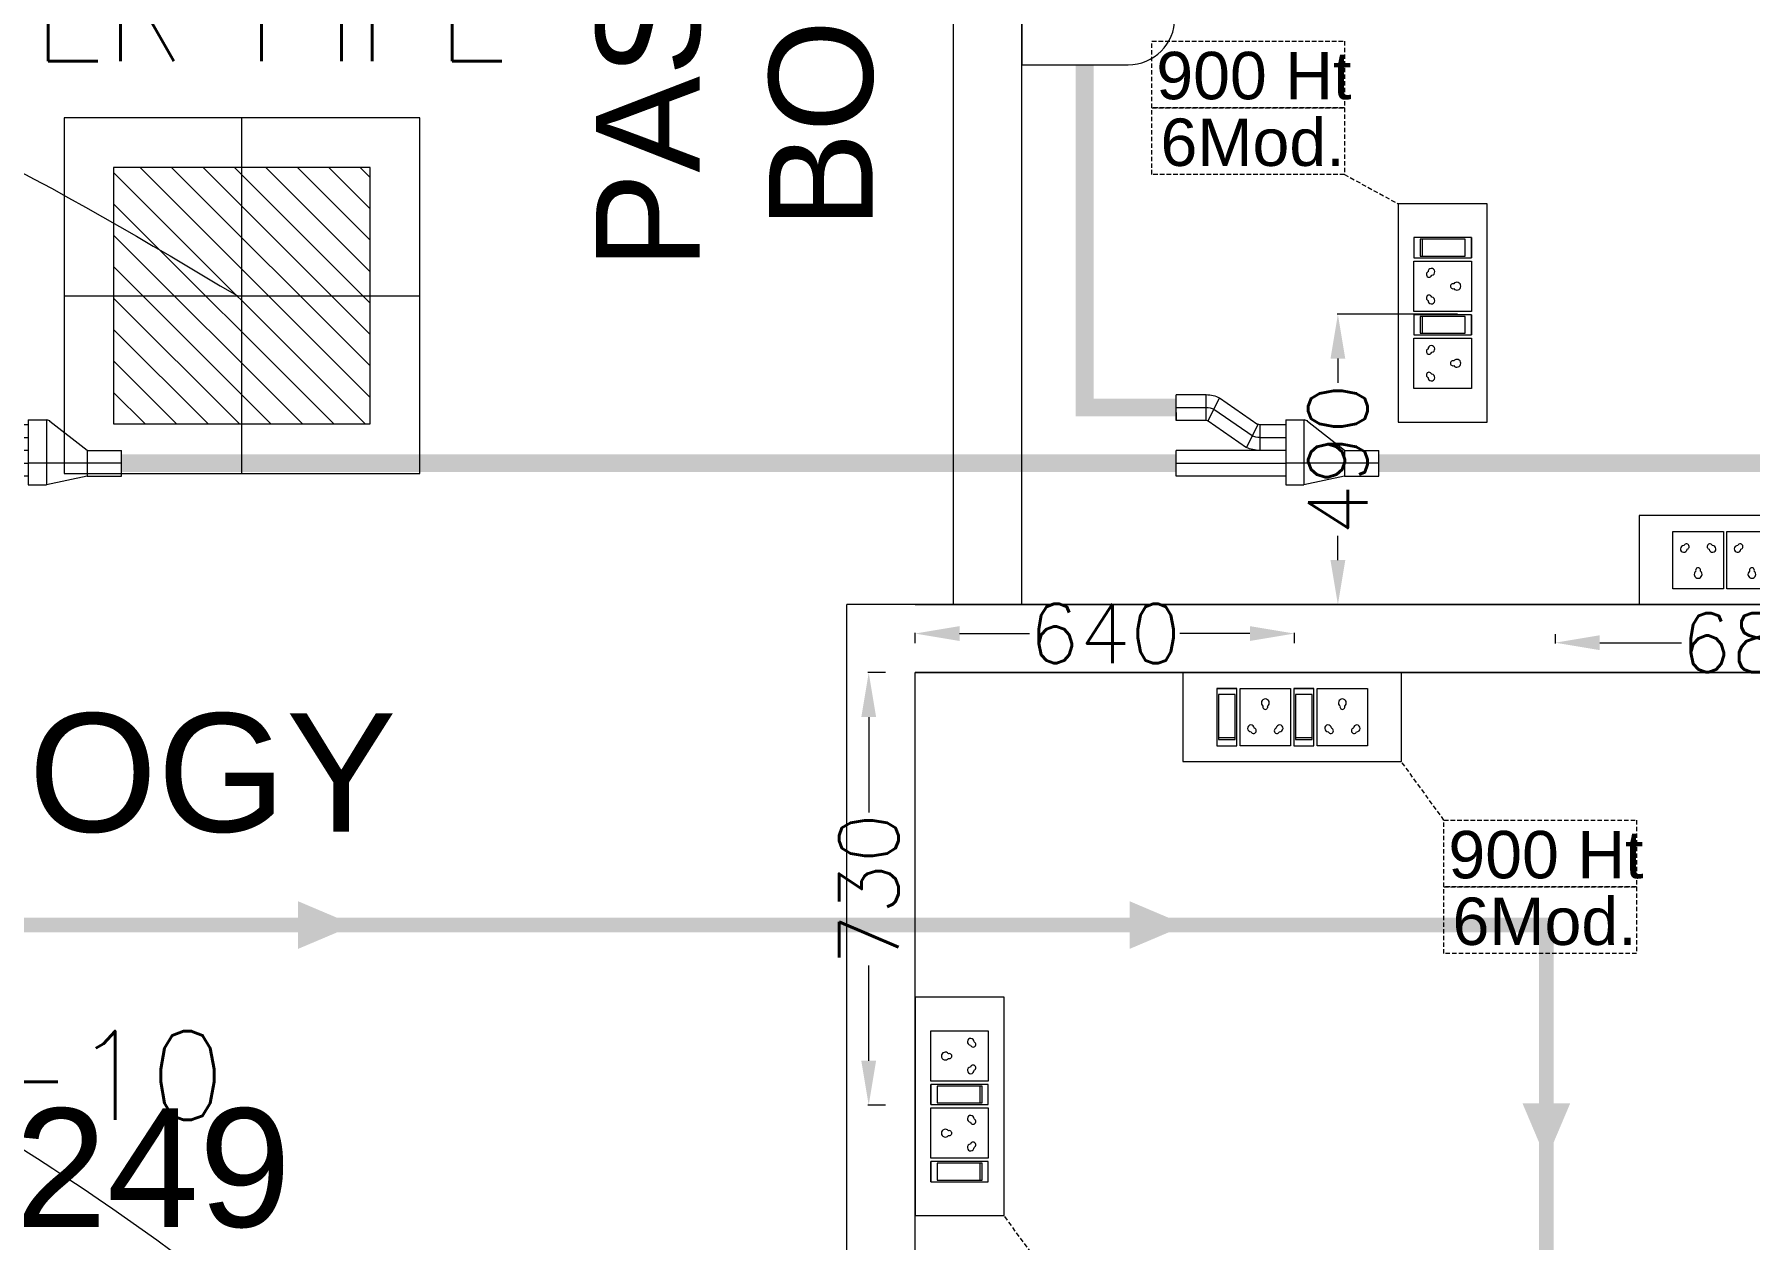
# Model space of a CAD drawing. Extents: x 3505867 to 4040009, y -660366 to -590408.
# Drawn here: x 3517798 to 3520692, y -600895 to -598861 of the extents above; entities that cross this region are included whole.
import ezdxf

# ---------------------------------------------------------------- set-up
doc = ezdxf.new("R2010")
doc.units = 0
doc.header["$LTSCALE"] = 6
doc.header["$MEASUREMENT"] = 0
for name, pattern in [('1', [0]), ('CONTINU', [0]), ('DASHED2', [0.375, 0.25, -0.125])]:
    doc.linetypes.add(name, pattern=pattern)
doc.layers.get('0').update_dxf_attribs({"linetype": 'CONTINUOUS', "lineweight": 0})
doc.layers.get('Defpoints').update_dxf_attribs({"linetype": 'CONTINUOUS', "lineweight": 0})
for name, color, linetype, lineweight in [('1Y-JOINT', 1, 'CONTINUOUS', 0), ('AC CKT-8', 110, 'CONTINUOUS', 0), ('DIM', 7, 'CONTINUOUS', 0), ('ELE 36W LED LIGHT', 6, 'CONTINUOUS', 0), ('ELE- DBS', 1, 'CONTINUOUS', 0), ('ELE-2NOS OF 6-16 RAW POWER SOCKET', 1, 'CONTINUOUS', 0), ('ELE-36W LED LIGHT', 210, 'CONTINUOUS', 0), ('ELE-3NOS 6-16A POWER SOCKET', 5, 'CONTINUOUS', 0), ('ELE-CABLE TRAY', 31, 'CONTINUOUS', 0), ('ELE. DB', 1, 'CONTINUOUS', 0), ('FA-FIRE TEXT', 7, 'CONTINUOUS', 0), ('HTL-COPPER PIPE', 6, 'CONTINUOUS', 0), ('HVAC_HI_WALL_1TR', 1, 'CONTINUOUS', 0), ('LV.CC CEMARA', 66, 'CONTINUOUS', 0), ('M HVAC HIGH WALL UNIT', 3, 'CONTINUOUS', 0), ('M-VRF- CKT', 5, 'CONTINUOUS', 0), ('MEP_HVAC_VRF_COPPER_PIPE', 6, 'CONTINUOUS', 0), ('PHE-SP', 1, 'CONTINUOUS', 0), ('PL-SOFT  WATER SUPPLY PIPE', 162, 'CONTINUOUS', 0), ('TEXT', 5, 'CONTINUOUS', 0), ('vrf', 6, 'CONTINUOUS', 0), ('WALL', 10, 'CONTINUOUS', 0)]:
    doc.layers.add(name, color=color, linetype=linetype, lineweight=lineweight)
doc.layers.add('CFT_LOOPING', color=7, linetype='1', lineweight=0, true_color=0xd6d600)
doc.layers.add('ELE-LIGHTING WIRING', color=7, linetype='CONTINUOUS', lineweight=0, true_color=0x63d7b6)
doc.layers.add('FA-LOOPING', color=200, linetype='CONTINUOUS')
doc.styles.add('ARIAL', font='arial.ttf')
doc.styles.add('ROMANS', font='romans.shx')
doc.styles.get("Standard").update_dxf_attribs({"font": 'SIMPLEX'})
doc.dimstyles.new('AEPL1', dxfattribs={"dimtxt": 100, "dimasz": 75, "dimexe": 1.25, "dimexo": 50, "dimtad": 0, "dimdec": 0, "dimtxsty": 'ROMANS', "dimcen": 2.5, "dimclrd": 7, "dimclre": 7, "dimadec": 0, "dimazin": 0, "dimtfac": 1, "dimtdec": 0, "dimtmove": 0, "dimatfit": 3, "dimfxl": 1, "dimlwd": 0, "dimlwe": 0, "dimarcsym": 0})

# ---------------------------------------------------------------- blocks, each defined once
blk = doc.blocks.new('CIVIL IVF')
at = {"layer": 'WALL', "color": 8, "linetype": 'ByBlock'}
for p, q in [((-24445, 14115.2, -101230.8), (-24445, 15099.2, -101230.8)), ((-24330, 14115.2), (-24330, 15099.2)), ((-22179.1, 14115.2), (-24625, 14115.2)), ((-24625, 11450.2), (-24625, 14115.2)), ((-22380, 14000.2), (-24510, 14000.2)), ((-24510, 10815.2), (-24510, 14000.2))]:
    blk.add_line(p, q, dxfattribs=at)
at = {"layer": 'WALL', "color": 8, "lineweight": 0}
for p, q in [((-24510, 14115.2), (-22380, 14115.2)), ((-24510, 14000.2), (-22380, 14000.2))]:
    blk.add_line(p, q, dxfattribs=at)
at = {"layer": 'DIM', "color": 8, "linetype": 'Continuous', "insert": (-24813.7, 15007.2, -101230.8), "char_height": 175, "width": 1149.25, "attachment_point": 5, "rotation": 90, "style": 'ARIAL'}
blk.add_mtext('PASS BOX', dxfattribs=at)
at = {"layer": 'DIM', "color": 8, "insert": (-26277.6, 13496.8), "char_height": 200, "width": 1980.803, "attachment_point": 5, "style": 'ARIAL'}
blk.add_mtext('ANDROLOGY\\PLAB\\P4085X4249', dxfattribs=at)
blk = doc.blocks.new('RTUH 6U')
at = {"layer": 'ELE-2NOS OF 6-16 RAW POWER SOCKET', "color": 30, "lineweight": 0, "ltscale": 300}
for p, q in [((-311.5, -26.5), (-226.5, -26.5)), ((-311.5, -123.5), (-311.5, -26.5)), ((-226.5, -26.5), (-226.5, -123.5)), ((-187.1, -26.5), (-220.9, -26.5)), ((-220.9, -26.5), (-220.9, -123.5)), ((-187.1, -123.5), (-187.1, -26.5)), ((-187.1, -123.5), (-187.1, -26.5)), ((-181.4, -123.5), (-181.4, -26.5)), ((-181.4, -26.5), (-96.4, -26.5)), ((-96.4, -26.5), (-96.4, -123.5)), ((-57, -26.5), (-90.8, -26.5)), ((-90.8, -26.5), (-90.8, -123.5)), ((-57, -123.5), (-57, -26.5)), ((-57, -123.5), (-57, -26.5)), ((-189.9, -37), (-218, -37)), ((-218, -37), (-218, -113)), ((-189.9, -40.4), (-218, -40.4)), ((-189.9, -113), (-189.9, -37)), ((-59.8, -37), (-88, -37)), ((-88, -37), (-88, -113)), ((-59.8, -40.4), (-88, -40.4)), ((-59.8, -113), (-59.8, -37)), ((-218, -113), (-189.9, -113)), ((-88, -113), (-59.8, -113)), ((-226.5, -123.5), (-311.5, -123.5)), ((-187.1, -123.5), (-220.9, -123.5)), ((-220.9, -123.5), (-187.1, -123.5)), ((-96.4, -123.5), (-181.4, -123.5)), ((-57, -123.5), (-90.8, -123.5)), ((-90.8, -123.5), (-57, -123.5))]:
    blk.add_line(p, q, dxfattribs=at)
blk.add_lwpolyline([(0, 0), (-368.5, 0), (-368.5, -150), (0, -150)], close=True, dxfattribs=at)
for centre, radius, start, end in [((-293.2, -56.1), 5.7, 87.49, 354.7311), ((-288.7, -52.1), 4.6, 284.9049, 157.3162), ((-249.3, -52.1), 4.6, 22.6838, 255.0951), ((-244.8, -56.1), 5.7, 185.2689, 92.51), ((-163.1, -56.1), 5.7, 87.49, 354.7311), ((-158.6, -52.1), 4.6, 284.9049, 157.3162), ((-119.2, -52.1), 4.6, 22.6838, 255.0951), ((-114.7, -56.1), 5.7, 185.2689, 92.51), ((-269, -99), 6.62, 127.1584, 52.8416), ((-269, -92.3), 4.22, 341.4031, 198.5969), ((-138.9, -99), 6.62, 127.1584, 52.8416), ((-138.9, -92.3), 4.22, 341.4031, 198.5969)]:
    blk.add_arc(centre, radius, start, end, dxfattribs=at)
blk = doc.blocks.new('543WYH')
at = {"layer": 'ELE-2NOS OF 6-16 RAW POWER SOCKET', "color": 30, "linetype": 'ByBlock', "lineweight": 0}
for p, q in [((-123.5, -57), (-123.5, -90.8)), ((-26.5, -57), (-123.5, -57)), ((-26.5, -57), (-123.5, -57)), ((-26.5, -57), (-26.5, -90.8)), ((-26.5, -90.8), (-26.5, -57)), ((-113, -59.8), (-113, -88)), ((-37, -59.8), (-113, -59.8)), ((-109.6, -59.8), (-109.6, -88)), ((-37, -88), (-37, -59.8)), ((-123.5, -90.8), (-26.5, -90.8)), ((-123.5, -96.4), (-26.5, -96.4)), ((-123.5, -181.4), (-123.5, -96.4)), ((-113, -88), (-37, -88)), ((-26.5, -96.4), (-26.5, -181.4)), ((-26.5, -181.4), (-123.5, -181.4)), ((-123.5, -187.1), (-123.5, -220.9)), ((-26.5, -187.1), (-123.5, -187.1)), ((-26.5, -187.1), (-123.5, -187.1)), ((-113, -189.9), (-113, -218)), ((-37, -189.9), (-113, -189.9)), ((-109.6, -189.9), (-109.6, -218)), ((-37, -218), (-37, -189.9)), ((-26.5, -187.1), (-26.5, -220.9)), ((-26.5, -220.9), (-26.5, -187.1)), ((-123.5, -220.9), (-26.5, -220.9)), ((-123.5, -311.5), (-123.5, -226.5)), ((-123.5, -226.5), (-26.5, -226.5)), ((-113, -218), (-37, -218)), ((-26.5, -226.5), (-26.5, -311.5)), ((-26.5, -311.5), (-123.5, -311.5)), ((-123.5, -402.2), (-123.5, -317.1)), ((-123.5, -317.1), (-26.5, -317.1)), ((-26.5, -317.1), (-26.5, -402.2)), ((-26.5, -402.2), (-123.5, -402.2))]:
    blk.add_line(p, q, dxfattribs=at)
blk.add_lwpolyline([(-150, 0), (-150, -459.1), (0, -459.1), (0, 0)], close=True, dxfattribs=at)
for centre, radius, start, end in [((-97.9, -119.2), 4.6, 112.6838, 345.0951), ((-93.9, -114.7), 5.7, 275.2689, 182.51), ((-57.7, -138.9), 4.22, 71.4031, 288.5969), ((-51, -138.9), 6.62, 217.1584, 142.8416), ((-97.9, -158.6), 4.6, 14.9049, 247.3162), ((-93.9, -163.1), 5.7, 177.49, 84.7311), ((-97.9, -249.3), 4.6, 112.6838, 345.0951), ((-93.9, -244.8), 5.7, 275.2689, 182.51), ((-97.9, -288.7), 4.6, 14.9049, 247.3162), ((-93.9, -293.2), 5.7, 177.49, 84.7311), ((-57.7, -269), 4.22, 71.4031, 288.5969), ((-51, -269), 6.62, 217.1584, 142.8416), ((-97.9, -339.9), 4.6, 112.6838, 345.0951), ((-93.9, -335.4), 5.7, 275.2689, 182.51), ((-97.9, -379.4), 4.6, 14.9049, 247.3162), ((-57.7, -359.7), 4.22, 71.4031, 288.5969), ((-51, -359.7), 6.62, 217.1584, 142.8416), ((-93.9, -383.9), 5.7, 177.49, 84.7311)]:
    blk.add_arc(centre, radius, start, end, dxfattribs=at)
blk = doc.blocks.new('*D444')
at = {"layer": 'Defpoints', "color": 0, "linetype": 'ByBlock', "transparency": 16777216}
for p in [(9216.7, 13765), (9295, 13765), (9295, 13035.1)]:
    blk.add_point(p, dxfattribs=at)
at = {"layer": 'ELE-CABLE TRAY', "color": 7, "linetype": 'ByBlock', "lineweight": 0, "transparency": 16777216}
for p, q in [((9245, 13765), (9215.5, 13765)), ((9216.7, 13690), (9216.7, 13529.2)), ((9216.7, 13110.1), (9216.7, 13270.9)), ((9245, 13035.1), (9215.5, 13035.1))]:
    blk.add_line(p, q, dxfattribs=at)
at = {"layer": 'ELE-CABLE TRAY', "color": 7, "linetype": 'ByBlock', "transparency": 16777216}
for points in [[(9229.2, 13690), (9204.2, 13690), (9216.7, 13765)], [(9204.2, 13110.1), (9229.2, 13110.1), (9216.7, 13035.1)]]:
    blk.add_solid(points, dxfattribs=at)
at = {"layer": 'ELE-CABLE TRAY', "color": 0, "linetype": 'ByBlock', "transparency": 16777216, "insert": (9216.7, 13400), "char_height": 100, "attachment_point": 5, "rotation": 90, "style": 'ROMANS'}
blk.add_mtext('730', dxfattribs=at)
blk = doc.blocks.new('*D445')
at = {"layer": 'Defpoints', "color": 0, "linetype": 'ByBlock', "transparency": 16777216}
for p in [(9935, 13831), (9295, 13765), (9935, 13765)]:
    blk.add_point(p, dxfattribs=at)
at = {"layer": 'ELE-CABLE TRAY', "color": 7, "linetype": 'ByBlock', "lineweight": 0, "transparency": 16777216}
for p, q in [((9295, 13815), (9295, 13832.3)), ((9370, 13831), (9488.2, 13831)), ((9860, 13831), (9741.8, 13831)), ((9935, 13815), (9935, 13832.3))]:
    blk.add_line(p, q, dxfattribs=at)
at = {"layer": 'ELE-CABLE TRAY', "color": 7, "linetype": 'ByBlock', "transparency": 16777216}
for points in [[(9370, 13843.5), (9370, 13818.5), (9295, 13831)], [(9860, 13818.5), (9860, 13843.5), (9935, 13831)]]:
    blk.add_solid(points, dxfattribs=at)
at = {"layer": 'ELE-CABLE TRAY', "color": 0, "linetype": 'ByBlock', "transparency": 16777216, "insert": (9615, 13831), "char_height": 100, "attachment_point": 5, "style": 'ROMANS'}
blk.add_mtext('640', dxfattribs=at)
blk = doc.blocks.new('*D447')
at = {"layer": 'Defpoints', "color": 0, "linetype": 'ByBlock', "transparency": 16777216}
for p in [(10008.3, 14370), (10260, 14370), (10260, 13880)]:
    blk.add_point(p, dxfattribs=at)
at = {"layer": 'ELE-CABLE TRAY', "color": 7, "linetype": 'ByBlock', "lineweight": 0, "transparency": 16777216}
for p, q in [((10210, 14370), (10007, 14370)), ((10008.3, 14295), (10008.3, 14254.2)), ((10008.3, 13955), (10008.3, 13995.8)), ((10210, 13880), (10007, 13880))]:
    blk.add_line(p, q, dxfattribs=at)
at = {"layer": 'ELE-CABLE TRAY', "color": 7, "linetype": 'ByBlock', "transparency": 16777216}
for points in [[(10020.8, 14295), (9995.8, 14295), (10008.3, 14370)], [(9995.8, 13955), (10020.8, 13955), (10008.3, 13880)]]:
    blk.add_solid(points, dxfattribs=at)
at = {"layer": 'ELE-CABLE TRAY', "color": 0, "linetype": 'ByBlock', "transparency": 16777216, "insert": (10008.3, 14125), "char_height": 100, "attachment_point": 5, "rotation": 90, "style": 'ROMANS'}
blk.add_mtext('490', dxfattribs=at)
blk = doc.blocks.new('ETWER')
at = {"layer": 'PL-SOFT  WATER SUPPLY PIPE', "color": 5, "insert": (7433.9, 15197.2), "char_height": 150, "width": 1899.144, "attachment_point": 1}
blk.add_mtext('%%c20MM RAW WATER PIPE', dxfattribs=at)
blk = doc.blocks.new('light300x600')
at = {"layer": 'ELE-36W LED LIGHT', "lineweight": 0}
for p, q in [((918214.7, -78407.4), (918214.7, -79007.4)), ((918814.7, -78407.4), (918214.7, -78407.4)), ((918514.7, -78407.4), (918514.7, -79007.4)), ((918814.7, -79007.4), (918814.7, -78407.4)), ((918298.3, -78491.3), (918298.6, -78491)), ((918298.3, -78544.3), (918351.6, -78491)), ((918298.3, -78597.3), (918404.7, -78491)), ((918298.3, -78650.4), (918457.7, -78491)), ((918298.3, -78703.4), (918510.7, -78491)), ((918298.3, -78756.4), (918563.8, -78491)), ((918298.3, -78809.5), (918616.8, -78491)), ((918298.3, -78862.5), (918669.8, -78491)), ((918298.3, -78915.5), (918722.9, -78491)), ((918298.3, -78491), (918298.3, -78923.7)), ((918731.1, -78491), (918298.3, -78491)), ((918731.1, -78923.7), (918731.1, -78491)), ((918343.2, -78923.7), (918731.1, -78535.8)), ((918396.2, -78923.7), (918731.1, -78588.8)), ((918449.2, -78923.7), (918731.1, -78641.9)), ((918214.7, -78707.4), (918814.7, -78707.4)), ((918502.3, -78923.7), (918731.1, -78694.9)), ((918555.3, -78923.7), (918731.1, -78747.9)), ((918608.3, -78923.7), (918731.1, -78801)), ((918661.3, -78923.7), (918731.1, -78854)), ((918714.4, -78923.7), (918731.1, -78907)), ((918298.3, -78923.7), (918731.1, -78923.7)), ((918214.7, -79007.4), (918814.7, -79007.4))]:
    blk.add_line(p, q, dxfattribs=at)
blk = doc.blocks.new('WETRWER')
at = {"layer": 'ELE-LIGHTING WIRING', "linetype": 'ByBlock'}
for points in [[(-21428.3, 12512, 0), (-21969.1, 14800.6), (-20370.1, 15079.2), (-19394, 14636.5, 0)], [(-18458.2, 11154.3), (-20818.6, 12574.8), (-21428.3, 14636.5, 0)], [(-18458.2, 11154.3), (-18895.7, 12404.9), (-20407, 13574.2)]]:
    blk.add_spline(points, degree=3, dxfattribs=at)
at = {"layer": 'ELE 36W LED LIGHT', "rotation": 89.9999999995464}
blk.add_blockref('light300x600', (-98093.2, -903878.3, 0), dxfattribs=at)
blk = doc.blocks.new('*D317')
at = {"layer": 'Defpoints', "color": 0, "linetype": 'ByBlock', "transparency": 16777216}
for p in [(-17170, 14115.2), (-16489.8, 14115.2), (-16489.8, 14050.8)]:
    blk.add_point(p, dxfattribs=at)
at = {"layer": 'ELE-CABLE TRAY', "color": 7, "linetype": 'ByBlock', "lineweight": 0, "transparency": 16777216}
for p, q in [((-17170, 14065.2), (-17170, 14049.6)), ((-17095, 14050.8), (-16956.7, 14050.8)), ((-16564.8, 14050.8), (-16703.1, 14050.8)), ((-16489.8, 14065.2), (-16489.8, 14049.6))]:
    blk.add_line(p, q, dxfattribs=at)
at = {"layer": 'ELE-CABLE TRAY', "color": 7, "linetype": 'ByBlock', "transparency": 16777216}
for points in [[(-17095, 14063.3), (-17095, 14038.3), (-17170, 14050.8)], [(-16564.8, 14038.3), (-16564.8, 14063.3), (-16489.8, 14050.8)]]:
    blk.add_solid(points, dxfattribs=at)
at = {"layer": 'ELE-CABLE TRAY', "color": 0, "linetype": 'ByBlock', "transparency": 16777216, "insert": (-16829.9, 14050.8), "char_height": 100, "attachment_point": 5, "style": 'ROMANS'}
blk.add_mtext('680', dxfattribs=at)
blk = doc.blocks.new('DSFREWR')
at = {"layer": 'FA-LOOPING', "linetype": 'ByBlock', "const_width": 25}
blk.add_lwpolyline([(-13398.3, 16264.7), (-15987, 16264.7), (-15987, 15293.2), (-20907, 15293.2), (-20907, 13574.2), (-17185, 13574.2), (-17185, 11719.1), (-8068.5, 11719.1)], dxfattribs=at)
at = {"layer": 'FA-LOOPING', "color": 200, "linetype": 'CONTINU'}
for points in [[(-19291, 13574.2, 80.4, 0, 0), (-19196.1, 13574.2, 0, 0, 0)], [(-17888, 13574.2, 80.4, 0, 0), (-17793.2, 13574.2, 0, 0, 0)], [(-17185, 13273.2, 80.4, 0, 0), (-17185, 13178.3, 0, 0, 0)]]:
    blk.add_lwpolyline(points, format="xyseb", dxfattribs=at)
at = {"layer": 'FA-FIRE TEXT', "color": 200, "linetype": 'CONTINU', "insert": (-20101.3, 13395.2), "char_height": 150, "width": 349.838, "attachment_point": 1, "style": 'ROMANS'}
blk.add_mtext('{\\C256;SD-10}', dxfattribs=at)
blk = doc.blocks.new('HI WALL SPLIT AC UNIT 1TR')
at = {"layer": 'M HVAC HIGH WALL UNIT', "color": 1, "lineweight": 5}
for p, q in [((1294404.3, -128752), (1294404.3, -129681)), ((1294404.3, -128752), (1294583.6, -128752)), ((1294662.3, -128830.7), (1294662.3, -129602.2)), ((1294404.3, -129681), (1294583.6, -129681))]:
    blk.add_line(p, q, dxfattribs=at)
at = {"layer": 'M HVAC HIGH WALL UNIT', "color": 8, "lineweight": 5}
for p, q in [((1294616.1, -128830.7), (1294616.1, -129602.2)), ((1294625.4, -128830.7), (1294625.4, -129602.2)), ((1294636.9, -128830.7), (1294636.9, -129602.2)), ((1294646.2, -128830.7), (1294646.2, -129602.2)), ((1294655.4, -128830.7), (1294655.4, -129602.2))]:
    blk.add_line(p, q, dxfattribs=at)
at = {"layer": 'M HVAC HIGH WALL UNIT', "color": 7, "lineweight": 5}
for p, q in [((1294742.7, -129039.8), (1294673.6, -129117.4)), ((1294742.7, -129349.7), (1294673.6, -129272.1))]:
    blk.add_line(p, q, dxfattribs=at)
at = {"layer": 'M HVAC HIGH WALL UNIT', "color": 1, "lineweight": 5}
for centre, start, end in [((1294583.6, -128830.7), 0, 90), ((1294583.6, -129602.2), 270, 0)]:
    blk.add_arc(centre, 78.8, start, end, dxfattribs=at)
at = {"layer": 'M HVAC HIGH WALL UNIT', "color": 7, "lineweight": 5}
for points in [[(1294760.9, -129058.7), (1294724.5, -129020.9), (1294856.2, -128930.6)], [(1294760.9, -129330.8), (1294724.5, -129368.6), (1294856.2, -129458.9)]]:
    blk.add_solid(points, dxfattribs=at)
blk = doc.blocks.new('Y-JOINT')
at = {"layer": '1Y-JOINT', "extrusion": (7.0061e-12, -6.61628e-05, 1)}
for p, q in [((416463.1, -2757.4, 0), (416463.1, -2628.5, 0)), ((416463.1, -2628.5, 0), (416499.1, -2628.5, 0)), ((416499.1, -2757.4, 0), (416499.1, -2628.5, 0)), ((416579.1, -2646.1, 0), (416499.1, -2628.5, 0)), ((416463.1, -2646.1, 0), (416247.1, -2646.1, 0)), ((416247.1, -2646.1, 0), (416247.1, -2696.7, 0)), ((416247.1, -2671.4, 0), (416463.1, -2671.4, 0)), ((416463.1, -2696.7, 0), (416247.1, -2696.7, 0)), ((416310.3, -2755.2, 0), (416385.8, -2702.8, 0)), ((416408, -2748.2, 0), (416385.8, -2702.8, 0)), ((416411.9, -2747.3, 0), (416411.9, -2696.7, 0)), ((416463.1, -2696.7, 0), (416411.9, -2696.7, 0)), ((416579.1, -2696.7, 0), (416506, -2754.1, 0)), ((416321.4, -2777.9, 0), (416398.7, -2724.6, 0)), ((416411.9, -2722, 0), (416463.1, -2722, 0)), ((416306.4, -2756.1, 0), (416247.1, -2756.1, 0)), ((416247.1, -2771.6, 0), (416247.1, -2756.1, 0)), ((416247.1, -2756.1, 0), (416247.1, -2806.7, 0)), ((416306.4, -2756.1, 0), (416306.4, -2806.7, 0)), ((416310.3, -2755.2, 0), (416332.5, -2800.7, 0)), ((416332.5, -2800.7, 0), (416408, -2748.2, 0)), ((416463.1, -2747.3, 0), (416411.9, -2747.3, 0)), ((416463.1, -2757.4, 0), (416499.1, -2757.4, 0)), ((416247.1, -2781.4, 0), (416306.4, -2781.4, 0)), ((416306.4, -2806.7, 0), (416247.1, -2806.7, 0))]:
    blk.add_line(p, q, dxfattribs=at)
at = {"layer": '1Y-JOINT', "extrusion": (6.9964e-12, -6.61628e-05, 1)}
for p, q in [((416647.1, -2671.4, 0), (416463.1, -2671.4, 0)), ((416579.1, -2646.1, 0), (416647.1, -2646.1, 0)), ((416647.1, -2646.1, 0), (416647.1, -2696.7, 0)), ((416579.1, -2696.7, 0), (416647.1, -2696.7, 0))]:
    blk.add_line(p, q, dxfattribs=at)
at = {"layer": '1Y-JOINT'}
blk.add_line((416579.1, -2696.7, 0), (416579.1, -2646.1, 0), dxfattribs=at)
at = {"layer": '1Y-JOINT', "extrusion": (7.0061e-12, -6.61628e-05, 1)}
for centre, radius, start, end in [((416411.9, -2756.2, 0.2), 59.5, 90, 116.0671), ((416411.9, -2756.2, 0.2), 34.2, 90, 116.0671), ((416306.4, -2747.3, 0.2), 8.85, 270, 296.0671), ((416411.9, -2756.2, 0.2), 8.85, 90, 116.0671), ((416499.1, -2748.6, 0.2), 8.85, 270, 321.3789), ((416306.4, -2747.3, 0.2), 34.2, 270, 296.0671), ((416306.4, -2747.3, 0.2), 59.5, 270, 296.0671)]:
    blk.add_arc(centre, radius, start, end, dxfattribs=at)
blk = doc.blocks.new('A$C4D743431')
at = {"layer": 'AC CKT-8', "xscale": 0.933787291884793, "yscale": 0.933787291884793, "zscale": 0.933787291884793, "rotation": 359.9999939263457}
blk.add_blockref('Y-JOINT', (-389059.7, 2494.6, 0), dxfattribs=at)
blk = doc.blocks.new('G$C4406566D')
at = {"layer": 'M-VRF- CKT', "xscale": 0.8031807735897878, "yscale": 0.8031807735897878, "zscale": 0.8031807735897878, "rotation": 180}
blk.add_blockref('A$C4D743431', (-224.2, -88.8, 0), dxfattribs=at)
blk.add_blockref('A$C4D743431', (-224.2, -88.8, 0), dxfattribs=at)
blk = doc.blocks.new('G$C186CAD5F')
at = {"layer": 'vrf', "color": 3, "xscale": 8.96419313933734, "yscale": 8.96419313933734, "zscale": 8.96419313933734, "rotation": 270.0000005682937}
blk.add_blockref('G$C4406566D', (796, -2010, 0), dxfattribs=at)
blk = doc.blocks.new('SFDS')
at = {"layer": 'CFT_LOOPING', "color": 7, "linetype": 'DASHED2', "ltscale": 5}
for p, q in [((10019.3, 14605.9), (10110, 14556.2)), ((10187.3, 13516), (10115.4, 13615)), ((9516.9, 12749.8), (9445, 12848.9))]:
    blk.add_line(p, q, dxfattribs=at)
for points in [[(9694.5, 14830.9), (10019.3, 14830.9), (10019.3, 14718.4), (9694.5, 14718.4)], [(9694.5, 14718.4), (10019.3, 14718.4), (10019.3, 14605.9), (9694.5, 14605.9)], [(10187.3, 13516), (10512.1, 13516), (10512.1, 13403.5), (10187.3, 13403.5)], [(10187.3, 13403.5), (10512.1, 13403.5), (10512.1, 13291), (10187.3, 13291)]]:
    blk.add_lwpolyline(points, close=True, dxfattribs=at)
at = {"layer": 'ELE-2NOS OF 6-16 RAW POWER SOCKET', "color": 3, "linetype": 'ByBlock'}
for p, rotation in [((10110, 14556.2, -101230.8), 89.99999999999999), ((9746.9, 13615), 180), ((9445, 12848.9), 270)]:
    blk.add_blockref('RTUH 6U', p, dxfattribs=dict(at, rotation=rotation))
at = {"layer": 'ELE-3NOS 6-16A POWER SOCKET', "color": 254, "linetype": 'ByBlock', "rotation": 270}
blk.add_blockref('543WYH', (10975.8, 13880), dxfattribs=at)
at = {"layer": 'TEXT', "color": 7, "char_height": 80, "attachment_point": 1}
for s, insert, width in [('\\A1;{\\fArial|b0|i0|c0|p34;900 Ht\\P}', (9701.9, 14812.8), 8957.987), ('\\A1;{\\fArial|b0|i0|c0|p34;6Mod.\\P}', (9709, 14700.3), 352.575), ('\\A1;{\\fArial|b0|i0|c0|p34;900 Ht\\P}', (10194.7, 13497.9), 8957.987), ('\\A1;{\\fArial|b0|i0|c0|p34;6Mod.\\P}', (10201.7, 13385.4), 352.575)]:
    blk.add_mtext(s, dxfattribs=dict(at, insert=insert, width=width))
at = {"layer": 'ELE-CABLE TRAY', "color": 0, "linetype": 'ByBlock'}
for base, p1, p2, picture, middle in [((10008.3, 14370), (10260, 13880), (10260, 14370, -101230.8), '*D447', (10008.3, 14125)), ((9216.7, 13765), (9295, 13035.1), (9295, 13765), '*D444', (9216.7, 13400))]:
    dim = blk.add_linear_dim(base=base, p1=p1, p2=p2, angle=90, dimstyle='AEPL1', dxfattribs=at)
    dim.commit()
    dim.dimension.update_dxf_attribs({"geometry": picture, "text_midpoint": middle})
dim = blk.add_linear_dim(base=(9935, 13831), p1=(9295, 13765), p2=(9935, 13765), dimstyle='AEPL1', dxfattribs=at)
dim.commit()
dim.dimension.update_dxf_attribs({"geometry": '*D445', "text_midpoint": (9615, 13831)})
blk = doc.blocks.new('WETREW')
at = {"layer": 'ELE-CABLE TRAY', "color": 0, "linetype": 'ByBlock'}
dim = blk.add_linear_dim(base=(-16489.8, 14050.8), p1=(-17170, 14115.2), p2=(-16489.8, 14115.2), dimstyle='AEPL1', dxfattribs=at)
dim.commit()
dim.dimension.update_dxf_attribs({"geometry": '*D317', "text_midpoint": (-16829.9, 14050.8)})

msp = doc.modelspace()

# ---------------------------------------------------------------- linework, layer by layer
at = {"layer": 'MEP_HVAC_VRF_COPPER_PIPE', "color": 6, "linetype": 'ByBlock', "const_width": 30, "elevation": 0}
for points in [[(3519570.1, -599505.7), (3519570.1, -598912.3), (3519570.1, -598912.3), (3519570.1, -598912.3)], [(3519570.1, -599490.7), (3519724.5, -599490.7), (3519724.5, -599490.7), (3519724.5, -599490.7), (3519724.5, -599490.7)], [(3517945, -599584.7), (3519724.5, -599584.7), (3519724.5, -599584.7), (3519724.5, -599584.7), (3519724.5, -599584.7)], [(3522188, -600013.2), (3522188, -599584.7), (3520066.5, -599584.7)]]:
    msp.add_lwpolyline(points, dxfattribs=at)

# ---------------------------------------------------------------- block references
at = {"linetype": 'ByBlock'}
msp.add_blockref('CIVIL IVF', (3543794, -613938.4), dxfattribs=at)
at = {"layer": 'ELE- DBS', "color": 0, "linetype": 'ByBlock'}
msp.add_blockref('SFDS', (3509989, -613703.2), dxfattribs=at)
at = {"layer": 'ELE. DB', "color": 0, "linetype": 'ByBlock'}
msp.add_blockref('WETRWER', (3537534, -613938.4), dxfattribs=at)
at = {"layer": 'FA-LOOPING', "color": 0, "linetype": 'ByBlock'}
msp.add_blockref('DSFREWR', (3537534, -613938.4), dxfattribs=at)
at = {"layer": 'HTL-COPPER PIPE', "xscale": -0.1271654228864588, "yscale": 0.1271654228864588, "zscale": 0.1271654228864588}
for p, rotation in [((3517945, -599584.7, 0), 270.0000011152191), ((3520066.5, -599584.7, 0), 270)]:
    msp.add_blockref('G$C186CAD5F', p, dxfattribs=dict(at, rotation=rotation))
at = {"layer": 'HVAC_HI_WALL_1TR', "rotation": 359.9935877762009}
msp.add_blockref('HI WALL SPLIT AC UNIT 1TR', (2225074.2, -469086.4), dxfattribs=at)
at = {"layer": 'LV.CC CEMARA', "color": 0, "linetype": 'ByBlock'}
msp.add_blockref('WETREW', (3537534, -613938.4), dxfattribs=at)
at = {"layer": 'PHE-SP', "color": 0, "linetype": 'ByBlock'}
msp.add_blockref('ETWER', (3509989, -613703.2), dxfattribs=at)

doc.saveas('drawing.dxf')
